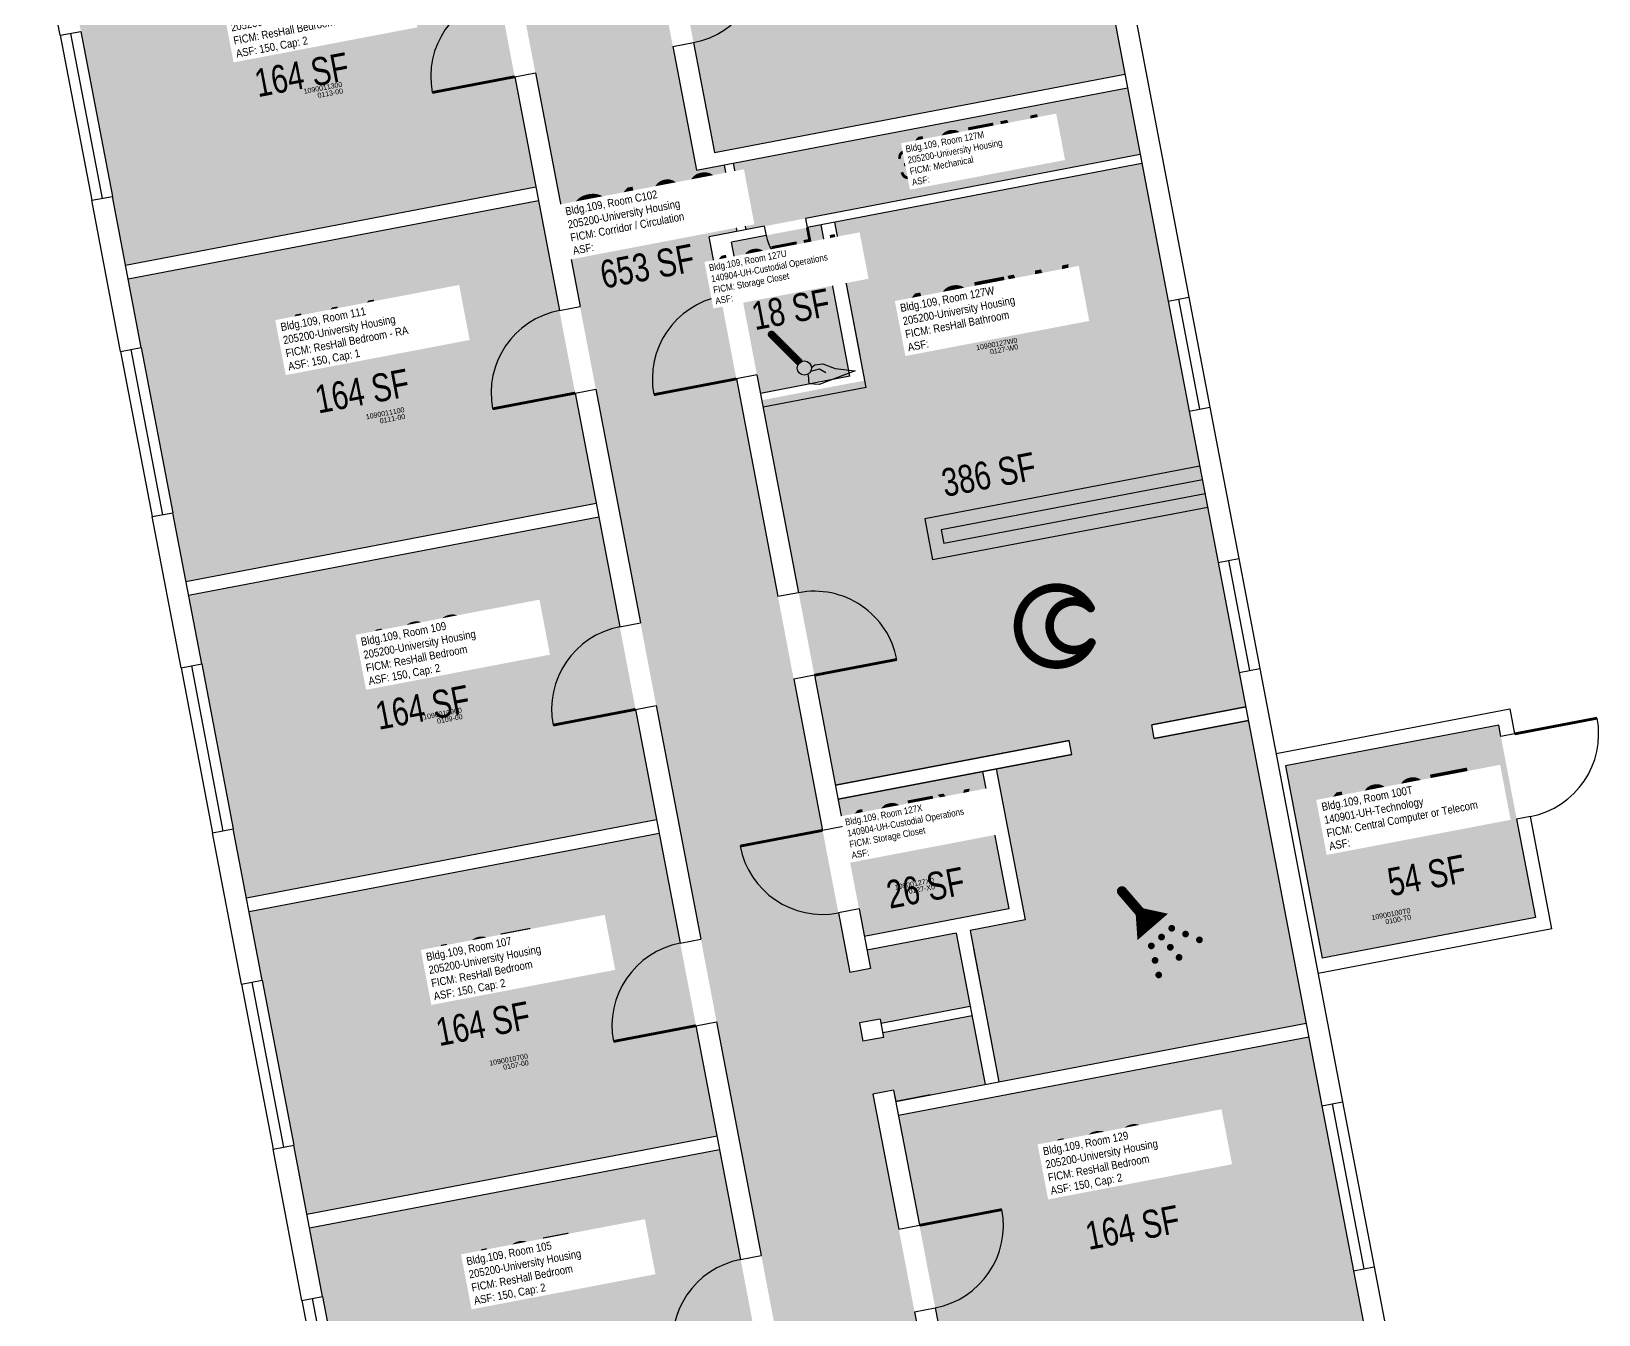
# Model space of a CAD drawing. Header units: inches. Extents: x 69230585 to 69232402, y 27670942 to 27674689.
# Drawn here: x 69230969 to 69231641, y 27673397 to 27673947 of the extents above; entities that cross this region are included whole.
import ezdxf
from ezdxf.enums import TextEntityAlignment as Align

# ---------------------------------------------------------------- set-up
doc = ezdxf.new("R2010")
doc.units = ezdxf.units.IN
doc.header["$LTSCALE"] = 0.25
doc.header["$MEASUREMENT"] = 0
doc.layers.get('0').update_dxf_attribs({"linetype": 'CONTINUOUS'})
for name, color, linetype in [('A-DOOR', 2, 'CONTINUOUS'), ('A-GLAZ', 1, 'CONTINUOUS'), ('A-IDEN-ICON', 4, 'CONTINUOUS'), ('A-IDEN-RNUM', 7, 'CONTINUOUS'), ('A-IDEN-SNUM', 4, 'CONTINUOUS'), ('A-IDEN-VNUM', 4, 'CONTINUOUS'), ('A-WALL', 5, 'CONTINUOUS'), ('AREA-TEXT', 3, 'CONTINUOUS'), ('Rooms-Category-Color', 7, 'CONTINUOUS'), ('Rooms-College-Color', 7, 'CONTINUOUS'), ('Rooms-Department-Color', 7, 'CONTINUOUS'), ('Rooms-Division-Color', 7, 'CONTINUOUS'), ('Rooms-Information', 7, 'CONTINUOUS')]:
    doc.layers.add(name, color=color, linetype=linetype)
doc.styles.add('CP_AREA', font='arial.ttf', dxfattribs={"height": 15})
doc.styles.add('CP_ROOMSNUMBER', font='arial.ttf', dxfattribs={"height": 1})
doc.styles.add('CP_ROOMVNUMBER', font='arial.ttf', dxfattribs={"width": 0.85, "height": 0.075})

# ---------------------------------------------------------------- blocks, each defined once
blk = doc.blocks.new('Cpshower')
at = {"color": 0, "linetype": 'ByBlock'}
for points, const_width in [([(-0.0319, 0.0624, 1), (-0.0281, 0.0689, 1)], 0.0075), ([(0.0302, -0.0036, 1), (0.0345, -0.0011, 1)], 0.005), ([(-0.0045, -0.0236, 1), (-0.0002, -0.0211, 1)], 0.005), ([(0.0128, -0.0136, 1), (0.0172, -0.0111, 1)], 0.005), ([(0.0488, -0.0159, 1), (0.0531, -0.0134, 1)], 0.005), ([(0.0675, -0.0282, 1), (0.0718, -0.0257, 1)], 0.005), ([(-0.0031, -0.0459, 1), (0.0012, -0.0434, 1)], 0.005), ([(0.0228, -0.0309, 1), (0.0272, -0.0284, 1)], 0.005), ([(0.0328, -0.0482, 1), (0.0372, -0.0457, 1)], 0.005), ([(-0.0018, -0.0682, 1), (0.0025, -0.0657, 1)], 0.005)]:
    blk.add_lwpolyline(points, format="xyb", close=True, dxfattribs=dict(at, const_width=const_width))
at = {"color": 0, "linetype": 'ByBlock', "const_width": 0.015}
blk.add_lwpolyline([(-0.01, 0.031), (-0.03, 0.0656)], dxfattribs=at)
at = {"color": 0, "linetype": 'ByBlock'}
blk.add_lwpolyline([(-0.015, 0.0396, 0, 0.06, 0), (0.005, 0.005, 0.06, 0.06, 0)], format="xyseb", dxfattribs=at)
blk = doc.blocks.new('Cpbath')
at = {"color": 0, "linetype": 'ByBlock', "const_width": 0.0127}
for points in [[(0.0571, 0.0168, 0.861492), (-0.0551, 0, 1)], [(0.0571, 0.0168, 0.729002), (-0.0084, -0.0042, 1)], [(-0.0551, 0, 0.726902), (0.0487, -0.0337, 1)], [(-0.0084, -0.0042, 0.609468), (0.0487, -0.0337, 1)]]:
    blk.add_lwpolyline(points, format="xyb", dxfattribs=at)
at = {"color": 0, "linetype": 'ByBlock', "const_width": 0.00637}
for points in [[(0.0544, 0.0152, 1), (0.0599, 0.0184, 1)], [(0.0459, -0.0353, 1), (0.0515, -0.0321, 1)]]:
    blk.add_lwpolyline(points, format="xyb", close=True, dxfattribs=at)
blk = doc.blocks.new('Cpcust')
at = {"color": 0, "linetype": 'ByBlock'}
for p, q in [((0.0297, -0.0341), (0.0376, -0.0302)), ((0.0376, -0.0302), (0.0533, -0.0324)), ((0.0171, -0.0639), (0.02, -0.0466)), ((0.0262, -0.0408), (0.0446, -0.0406)), ((0.0446, -0.0406), (0.0543, -0.0505)), ((0.0533, -0.0324), (0.0745, -0.0479)), ((0.0745, -0.0479), (0.1117, -0.0625)), ((0.0358, -0.0705), (0.0171, -0.0639)), ((0.1117, -0.0625), (0.0358, -0.0705))]:
    blk.add_line(p, q, dxfattribs=at)
at = {"color": 0, "linetype": 'ByBlock', "const_width": 0.0075}
blk.add_lwpolyline([(-0.0332, 0.0481, 1), (-0.0268, 0.0519, 1)], format="xyb", close=True, dxfattribs=at)
at = {"color": 0, "linetype": 'ByBlock', "const_width": 0.015}
blk.add_lwpolyline([(-0.03, 0.05), (0.01, -0.0193)], dxfattribs=at)
at = {"color": 0, "linetype": 'ByBlock'}
blk.add_circle((0.0158, -0.0313), 0.0141, dxfattribs=at)

msp = doc.modelspace()

# ---------------------------------------------------------------- hatches: boundary and pattern name
at = {"layer": 'Rooms-Category-Color', "true_color": 0xadadad}
for points in [[(69231330.03, 27673491.42), (69231338.87, 27673493.11), (69231339.8, 27673488.2), (69231378.11, 27673495.51), (69231372.48, 27673524.98), (69231334.18, 27673517.66), (69231334.55, 27673515.7), (69231325.71, 27673514.01), (69231324.21, 27673521.87), (69231333.05, 27673523.56), (69231333.43, 27673521.59), (69231371.73, 27673528.91), (69231365.72, 27673560.38), (69231327.41, 27673553.06), (69231328.92, 27673545.17), (69231320.08, 27673543.48), (69231259.85, 27673858.77), (69231271.64, 27673861.02), (69231266.2, 27673889.51), (69231254.41, 27673887.26), (69231124.75, 27674565.98), (69231065.82, 27674554.73), (69231349.9, 27673067.62), (69231349.9, 27673067.62), (69231408.83, 27673078.87)], [(69231418.84, 27674028.63), (69231413.22, 27674058.09), (69231237.36, 27674024.5), (69231262.12, 27673894.84), (69231437.98, 27673928.44), (69231432.35, 27673957.9)], [(69231439.11, 27673922.54), (69231270.12, 27673890.26), (69231275.56, 27673861.77), (69231444.55, 27673894.06)]]:
    msp.add_hatch(color=253, dxfattribs=at).paths.add_polyline_path(points)
at = {"layer": 'Rooms-Category-Color', "true_color": 0x728ef3}
for points in [[(69231160.74, 27674009.86), (69230984.96, 27673976.28), (69230990.59, 27673946.82), (69231004.1, 27673876.1), (69231009.73, 27673846.63), (69231185.51, 27673880.21)], [(69231449.46, 27673649.64), (69231489.77, 27673657.34), (69231486.96, 27673672.07), (69231477.95, 27673719.22), (69231465.57, 27673784.04), (69231456.56, 27673831.2), (69231445.3, 27673890.13), (69231313.64, 27673864.98), (69231326.59, 27673797.21), (69231282.39, 27673788.76), (69231313.91, 27673623.75), (69231414.1, 27673642.88), (69231415.22, 27673636.99), (69231382.81, 27673630.8), (69231395.19, 27673566.01), (69231371.61, 27673561.5), (69231384, 27673496.64), (69231515.66, 27673521.79), (69231490.9, 27673651.45), (69231450.59, 27673643.75)], [(69231186.63, 27673874.31), (69231010.85, 27673840.74), (69231016.48, 27673811.27), (69231029.99, 27673740.55), (69231035.62, 27673711.08), (69231211.4, 27673744.66)], [(69231307.75, 27673863.85), (69231269.44, 27673856.54), (69231281.83, 27673791.67), (69231320.14, 27673798.99)], [(69231212.53, 27673738.77), (69231036.75, 27673705.19), (69231042.38, 27673675.72), (69231055.89, 27673605), (69231061.51, 27673575.53), (69231237.3, 27673609.11)], [(69231376.92, 27673629.67), (69231315.04, 27673617.85), (69231326.29, 27673558.95), (69231388.17, 27673570.77)], [(69231238.42, 27673603.22), (69231062.64, 27673569.64), (69231068.27, 27673540.17), (69231081.78, 27673469.45), (69231087.41, 27673439.98), (69231263.19, 27673473.56)], [(69231349.37, 27673438.1), (69231365.7, 27673352.65), (69231541.56, 27673386.24), (69231535.93, 27673415.71), (69231522.42, 27673486.43), (69231516.79, 27673515.9), (69231340.93, 27673482.3)], [(69231264.32, 27673467.67), (69231088.53, 27673434.09), (69231094.16, 27673404.62), (69231107.67, 27673333.9), (69231113.3, 27673304.43), (69231289.08, 27673338.01)]]:
    msp.add_hatch(color=171, dxfattribs=at).paths.add_polyline_path(points)
at = {"layer": 'Rooms-Category-Color', "true_color": 0xe3c5e1}
msp.add_hatch(color=254, dxfattribs=at).paths.add_polyline_path([(69231506.82, 27673632.09), (69231598.16, 27673649.54), (69231613.92, 27673567.03), (69231522.58, 27673549.59), (69231506.84, 27673632.09)])
at = {"layer": 'Rooms-College-Color', "true_color": 0xadadad}
for points in [[(69231330.03, 27673491.42), (69231338.87, 27673493.11), (69231339.8, 27673488.2), (69231378.11, 27673495.51), (69231372.48, 27673524.98), (69231334.18, 27673517.66), (69231334.55, 27673515.7), (69231325.71, 27673514.01), (69231324.21, 27673521.87), (69231333.05, 27673523.56), (69231333.43, 27673521.59), (69231371.73, 27673528.91), (69231365.72, 27673560.38), (69231327.41, 27673553.06), (69231328.92, 27673545.17), (69231320.08, 27673543.48), (69231259.85, 27673858.77), (69231271.64, 27673861.02), (69231266.2, 27673889.51), (69231254.41, 27673887.26), (69231124.75, 27674565.98), (69231065.82, 27674554.73), (69231349.9, 27673067.62), (69231349.9, 27673067.62), (69231408.83, 27673078.87)], [(69231418.84, 27674028.63), (69231413.22, 27674058.09), (69231237.36, 27674024.5), (69231262.12, 27673894.84), (69231437.98, 27673928.44), (69231432.35, 27673957.9)], [(69231160.74, 27674009.86), (69230984.96, 27673976.28), (69230990.59, 27673946.82), (69231004.1, 27673876.1), (69231009.73, 27673846.63), (69231185.51, 27673880.21)], [(69231439.11, 27673922.54), (69231270.12, 27673890.26), (69231275.56, 27673861.77), (69231444.55, 27673894.06)], [(69231449.46, 27673649.64), (69231489.77, 27673657.34), (69231486.96, 27673672.07), (69231477.95, 27673719.22), (69231465.57, 27673784.04), (69231456.56, 27673831.2), (69231445.3, 27673890.13), (69231313.64, 27673864.98), (69231326.59, 27673797.21), (69231282.39, 27673788.76), (69231313.91, 27673623.75), (69231414.1, 27673642.88), (69231415.22, 27673636.99), (69231382.81, 27673630.8), (69231395.19, 27673566.01), (69231371.61, 27673561.5), (69231384, 27673496.64), (69231515.66, 27673521.79), (69231490.9, 27673651.45), (69231450.59, 27673643.75)], [(69231186.63, 27673874.31), (69231010.85, 27673840.74), (69231016.48, 27673811.27), (69231029.99, 27673740.55), (69231035.62, 27673711.08), (69231211.4, 27673744.66)], [(69231307.75, 27673863.85), (69231269.44, 27673856.54), (69231281.83, 27673791.67), (69231320.14, 27673798.99)], [(69231212.53, 27673738.77), (69231036.75, 27673705.19), (69231042.38, 27673675.72), (69231055.89, 27673605), (69231061.51, 27673575.53), (69231237.3, 27673609.11)], [(69231506.82, 27673632.09), (69231598.16, 27673649.54), (69231613.92, 27673567.03), (69231522.58, 27673549.59), (69231506.84, 27673632.09)], [(69231376.92, 27673629.67), (69231315.04, 27673617.85), (69231326.29, 27673558.95), (69231388.17, 27673570.77)], [(69231238.42, 27673603.22), (69231062.64, 27673569.64), (69231068.27, 27673540.17), (69231081.78, 27673469.45), (69231087.41, 27673439.98), (69231263.19, 27673473.56)], [(69231349.37, 27673438.1), (69231365.7, 27673352.65), (69231541.56, 27673386.24), (69231535.93, 27673415.71), (69231522.42, 27673486.43), (69231516.79, 27673515.9), (69231340.93, 27673482.3)], [(69231264.32, 27673467.67), (69231088.53, 27673434.09), (69231094.16, 27673404.62), (69231107.67, 27673333.9), (69231113.3, 27673304.43), (69231289.08, 27673338.01)]]:
    msp.add_hatch(color=253, dxfattribs=at).paths.add_polyline_path(points)
at = {"layer": 'Rooms-Department-Color', "true_color": 0xacacac}
for points in [[(69231330.03, 27673491.42), (69231338.87, 27673493.11), (69231339.8, 27673488.2), (69231378.11, 27673495.51), (69231372.48, 27673524.98), (69231334.18, 27673517.66), (69231334.55, 27673515.7), (69231325.71, 27673514.01), (69231324.21, 27673521.87), (69231333.05, 27673523.56), (69231333.43, 27673521.59), (69231371.73, 27673528.91), (69231365.72, 27673560.38), (69231327.41, 27673553.06), (69231328.92, 27673545.17), (69231320.08, 27673543.48), (69231259.85, 27673858.77), (69231271.64, 27673861.02), (69231266.2, 27673889.51), (69231254.41, 27673887.26), (69231124.75, 27674565.98), (69231065.82, 27674554.73), (69231349.9, 27673067.62), (69231349.9, 27673067.62), (69231408.83, 27673078.87)], [(69231418.84, 27674028.63), (69231413.22, 27674058.09), (69231237.36, 27674024.5), (69231262.12, 27673894.84), (69231437.98, 27673928.44), (69231432.35, 27673957.9)], [(69231439.11, 27673922.54), (69231270.12, 27673890.26), (69231275.56, 27673861.77), (69231444.55, 27673894.06)]]:
    msp.add_hatch(color=253, dxfattribs=at).paths.add_polyline_path(points)
at = {"layer": 'Rooms-Department-Color', "true_color": 0x604aed}
for points in [[(69231160.74, 27674009.86), (69230984.96, 27673976.28), (69230990.59, 27673946.82), (69231004.1, 27673876.1), (69231009.73, 27673846.63), (69231185.51, 27673880.21)], [(69231449.46, 27673649.64), (69231489.77, 27673657.34), (69231486.96, 27673672.07), (69231477.95, 27673719.22), (69231465.57, 27673784.04), (69231456.56, 27673831.2), (69231445.3, 27673890.13), (69231313.64, 27673864.98), (69231326.59, 27673797.21), (69231282.39, 27673788.76), (69231313.91, 27673623.75), (69231414.1, 27673642.88), (69231415.22, 27673636.99), (69231382.81, 27673630.8), (69231395.19, 27673566.01), (69231371.61, 27673561.5), (69231384, 27673496.64), (69231515.66, 27673521.79), (69231490.9, 27673651.45), (69231450.59, 27673643.75)], [(69231186.63, 27673874.31), (69231010.85, 27673840.74), (69231016.48, 27673811.27), (69231029.99, 27673740.55), (69231035.62, 27673711.08), (69231211.4, 27673744.66)], [(69231307.75, 27673863.85), (69231269.44, 27673856.54), (69231281.83, 27673791.67), (69231320.14, 27673798.99)], [(69231212.53, 27673738.77), (69231036.75, 27673705.19), (69231042.38, 27673675.72), (69231055.89, 27673605), (69231061.51, 27673575.53), (69231237.3, 27673609.11)], [(69231506.82, 27673632.09), (69231598.16, 27673649.54), (69231613.92, 27673567.03), (69231522.58, 27673549.59), (69231506.84, 27673632.09)], [(69231376.92, 27673629.67), (69231315.04, 27673617.85), (69231326.29, 27673558.95), (69231388.17, 27673570.77)], [(69231238.42, 27673603.22), (69231062.64, 27673569.64), (69231068.27, 27673540.17), (69231081.78, 27673469.45), (69231087.41, 27673439.98), (69231263.19, 27673473.56)], [(69231349.37, 27673438.1), (69231365.7, 27673352.65), (69231541.56, 27673386.24), (69231535.93, 27673415.71), (69231522.42, 27673486.43), (69231516.79, 27673515.9), (69231340.93, 27673482.3)], [(69231264.32, 27673467.67), (69231088.53, 27673434.09), (69231094.16, 27673404.62), (69231107.67, 27673333.9), (69231113.3, 27673304.43), (69231289.08, 27673338.01)]]:
    msp.add_hatch(color=173, dxfattribs=at).paths.add_polyline_path(points)
at = {"layer": 'Rooms-Division-Color', "true_color": 0xadadad}
for points in [[(69231330.03, 27673491.42), (69231338.87, 27673493.11), (69231339.8, 27673488.2), (69231378.11, 27673495.51), (69231372.48, 27673524.98), (69231334.18, 27673517.66), (69231334.55, 27673515.7), (69231325.71, 27673514.01), (69231324.21, 27673521.87), (69231333.05, 27673523.56), (69231333.43, 27673521.59), (69231371.73, 27673528.91), (69231365.72, 27673560.38), (69231327.41, 27673553.06), (69231328.92, 27673545.17), (69231320.08, 27673543.48), (69231259.85, 27673858.77), (69231271.64, 27673861.02), (69231266.2, 27673889.51), (69231254.41, 27673887.26), (69231124.75, 27674565.98), (69231065.82, 27674554.73), (69231349.9, 27673067.62), (69231349.9, 27673067.62), (69231408.83, 27673078.87)], [(69231418.84, 27674028.63), (69231413.22, 27674058.09), (69231237.36, 27674024.5), (69231262.12, 27673894.84), (69231437.98, 27673928.44), (69231432.35, 27673957.9)], [(69231439.11, 27673922.54), (69231270.12, 27673890.26), (69231275.56, 27673861.77), (69231444.55, 27673894.06)]]:
    msp.add_hatch(color=253, dxfattribs=at).paths.add_polyline_path(points)
at = {"layer": 'Rooms-Division-Color', "true_color": 0x604aed}
for points in [[(69231160.74, 27674009.86), (69230984.96, 27673976.28), (69230990.59, 27673946.82), (69231004.1, 27673876.1), (69231009.73, 27673846.63), (69231185.51, 27673880.21)], [(69231449.46, 27673649.64), (69231489.77, 27673657.34), (69231486.96, 27673672.07), (69231477.95, 27673719.22), (69231465.57, 27673784.04), (69231456.56, 27673831.2), (69231445.3, 27673890.13), (69231313.64, 27673864.98), (69231326.59, 27673797.21), (69231282.39, 27673788.76), (69231313.91, 27673623.75), (69231414.1, 27673642.88), (69231415.22, 27673636.99), (69231382.81, 27673630.8), (69231395.19, 27673566.01), (69231371.61, 27673561.5), (69231384, 27673496.64), (69231515.66, 27673521.79), (69231490.9, 27673651.45), (69231450.59, 27673643.75)], [(69231186.63, 27673874.31), (69231010.85, 27673840.74), (69231016.48, 27673811.27), (69231029.99, 27673740.55), (69231035.62, 27673711.08), (69231211.4, 27673744.66)], [(69231307.75, 27673863.85), (69231269.44, 27673856.54), (69231281.83, 27673791.67), (69231320.14, 27673798.99)], [(69231212.53, 27673738.77), (69231036.75, 27673705.19), (69231042.38, 27673675.72), (69231055.89, 27673605), (69231061.51, 27673575.53), (69231237.3, 27673609.11)], [(69231506.82, 27673632.09), (69231598.16, 27673649.54), (69231613.92, 27673567.03), (69231522.58, 27673549.59), (69231506.84, 27673632.09)], [(69231376.92, 27673629.67), (69231315.04, 27673617.85), (69231326.29, 27673558.95), (69231388.17, 27673570.77)], [(69231238.42, 27673603.22), (69231062.64, 27673569.64), (69231068.27, 27673540.17), (69231081.78, 27673469.45), (69231087.41, 27673439.98), (69231263.19, 27673473.56)], [(69231349.37, 27673438.1), (69231365.7, 27673352.65), (69231541.56, 27673386.24), (69231535.93, 27673415.71), (69231522.42, 27673486.43), (69231516.79, 27673515.9), (69231340.93, 27673482.3)], [(69231264.32, 27673467.67), (69231088.53, 27673434.09), (69231094.16, 27673404.62), (69231107.67, 27673333.9), (69231113.3, 27673304.43), (69231289.08, 27673338.01)]]:
    msp.add_hatch(color=173, dxfattribs=at).paths.add_polyline_path(points)

# ---------------------------------------------------------------- linework, layer by layer
at = {"layer": 'A-DOOR', "const_width": 1.2}
for points in [[(69231176.5, 27673927.36), (69231141.14, 27673920.6)], [(69231301.89, 27673862.73), (69231305.27, 27673845.05)], [(69231271.48, 27673797.88), (69231236.12, 27673791.12)], [(69231202.4, 27673791.81), (69231167.04, 27673785.05)], [(69231304.9, 27673670.89), (69231340.26, 27673677.65)], [(69231228.29, 27673656.26), (69231192.93, 27673649.5)], [(69231604.99, 27673645.75), (69231640.35, 27673652.5)], [(69231308.44, 27673604.41), (69231273.08, 27673597.66)], [(69231254.18, 27673520.71), (69231218.82, 27673513.95)], [(69231349.94, 27673435.16), (69231385.3, 27673441.91)]]:
    msp.add_lwpolyline(points, dxfattribs=at)
at = {"layer": 'A-DOOR'}
for centre, radius, start, end in [((69231246.36, 27673977.35), 36, 280.8148, 10.8148), ((69231176.5, 27673927.36), 36, 100.8148, 190.8148), ((69231301.89, 27673862.73), 18, 190.8148, 280.8148), ((69231271.48, 27673797.88), 36, 100.8148, 190.8148), ((69231202.4, 27673791.81), 36, 100.8148, 190.8148), ((69231304.9, 27673670.89), 36, 10.8148, 100.8148), ((69231228.29, 27673656.26), 36, 100.8148, 190.8148), ((69231604.99, 27673645.75), 36, 280.8148, 10.8148), ((69231308.44, 27673604.41), 36, 190.8148, 280.8148), ((69231254.18, 27673520.71), 36, 100.8148, 190.8148), ((69231349.94, 27673435.16), 36, 280.8148, 10.8148), ((69231280.08, 27673385.16), 36, 100.8148, 190.8148)]:
    msp.add_arc(centre, radius, start, end, dxfattribs=at)
at = {"layer": 'A-GLAZ'}
for p, q in [((69230981.75, 27673945.13), (69230995.26, 27673874.41)), ((69230986.17, 27673945.96), (69230999.68, 27673875.24)), ((69230990.59, 27673946.82), (69231004.1, 27673876.1)), ((69231456.56, 27673831.2), (69231465.57, 27673784.04)), ((69231460.98, 27673832.04), (69231469.99, 27673784.89)), ((69231465.4, 27673832.89), (69231474.41, 27673785.73)), ((69231007.64, 27673809.58), (69231021.15, 27673738.86)), ((69231012.06, 27673810.41), (69231025.57, 27673739.69)), ((69231016.48, 27673811.27), (69231029.99, 27673740.55)), ((69231482.37, 27673720.07), (69231491.38, 27673672.91)), ((69231486.79, 27673720.91), (69231495.8, 27673673.76)), ((69231477.95, 27673719.22), (69231486.96, 27673672.07)), ((69231033.54, 27673674.03), (69231047.05, 27673603.31)), ((69231037.96, 27673674.86), (69231051.47, 27673604.14)), ((69231042.38, 27673675.72), (69231055.89, 27673605)), ((69231059.43, 27673538.48), (69231072.94, 27673467.76)), ((69231063.85, 27673539.31), (69231077.36, 27673468.59)), ((69231068.27, 27673540.17), (69231081.78, 27673469.45)), ((69231522.42, 27673486.43), (69231535.93, 27673415.71)), ((69231526.84, 27673487.26), (69231540.35, 27673416.54)), ((69231531.26, 27673488.12), (69231544.77, 27673417.4)), ((69231094.16, 27673404.62), (69231107.67, 27673333.9)), ((69231085.32, 27673402.93), (69231098.83, 27673332.21)), ((69231089.75, 27673403.76), (69231103.26, 27673333.04))]:
    msp.add_line(p, q, dxfattribs=at)
at = {"layer": 'A-WALL'}
for p, q in [((69230981.75, 27673945.13), (69230969.36, 27674009.96)), ((69231432.35, 27673957.9), (69231456.56, 27673831.2)), ((69231441.19, 27673959.59), (69231465.4, 27673832.89)), ((69230981.75, 27673945.13), (69230990.59, 27673946.82)), ((69231244.28, 27673940.3), (69231253.12, 27673941.99)), ((69231253.12, 27673941.99), (69231262.12, 27673894.84)), ((69231244.28, 27673940.3), (69231254.41, 27673887.26)), ((69231176.5, 27673927.36), (69231185.34, 27673929.04)), ((69231185.34, 27673929.04), (69231204.48, 27673828.86)), ((69231262.12, 27673894.84), (69231437.98, 27673928.44)), ((69231176.5, 27673927.36), (69231195.64, 27673827.17)), ((69231254.41, 27673887.26), (69231439.11, 27673922.54)), ((69231266.2, 27673889.51), (69231271.64, 27673861.02)), ((69231270.12, 27673890.26), (69231275.56, 27673861.77)), ((69231444.55, 27673894.06), (69231301.14, 27673866.66)), ((69231445.3, 27673890.13), (69231301.89, 27673862.73)), ((69230995.26, 27673874.41), (69231004.1, 27673876.1)), ((69231007.64, 27673809.58), (69230995.26, 27673874.41)), ((69231016.48, 27673811.27), (69231004.1, 27673876.1)), ((69231009.73, 27673846.63), (69231185.51, 27673880.21)), ((69231010.85, 27673840.74), (69231186.63, 27673874.31)), ((69231283.46, 27673863.28), (69231259.85, 27673858.77)), ((69231283.46, 27673863.28), (69231284.21, 27673859.36)), ((69231301.14, 27673866.66), (69231301.89, 27673862.73)), ((69231320.14, 27673798.99), (69231307.75, 27673863.85)), ((69231327.16, 27673794.22), (69231313.64, 27673864.98)), ((69231264.73, 27673833.24), (69231259.85, 27673858.77)), ((69231284.21, 27673859.36), (69231269.44, 27673856.54)), ((69231273.57, 27673834.93), (69231269.44, 27673856.54)), ((69231324.52, 27673808.01), (69231316.84, 27673848.22)), ((69231273.57, 27673834.93), (69231264.73, 27673833.24)), ((69231195.64, 27673827.17), (69231204.48, 27673828.86)), ((69231456.56, 27673831.2), (69231465.4, 27673832.89)), ((69231007.64, 27673809.58), (69231016.48, 27673811.27)), ((69231280.32, 27673799.57), (69231271.48, 27673797.88)), ((69231280.32, 27673799.57), (69231271.48, 27673797.88)), ((69231271.48, 27673797.88), (69231289.31, 27673704.56)), ((69231280.32, 27673799.57), (69231298.15, 27673706.25)), ((69231320.14, 27673798.99), (69231281.83, 27673791.67)), ((69231327.16, 27673794.22), (69231282.96, 27673785.78)), ((69231202.4, 27673791.81), (69231211.24, 27673793.5)), ((69231202.4, 27673791.81), (69231221.53, 27673691.62)), ((69231211.24, 27673793.5), (69231230.37, 27673693.31)), ((69231465.57, 27673784.04), (69231474.41, 27673785.73)), ((69231465.57, 27673784.04), (69231477.95, 27673719.22)), ((69231474.41, 27673785.73), (69231486.79, 27673720.91)), ((69231470.07, 27673760.47), (69231352.2, 27673737.96)), ((69231471.19, 27673754.58), (69231359.22, 27673733.19)), ((69231472.32, 27673748.69), (69231360.35, 27673727.3)), ((69231021.15, 27673738.86), (69231029.99, 27673740.55)), ((69231042.38, 27673675.72), (69231029.99, 27673740.55)), ((69231035.62, 27673711.08), (69231211.4, 27673744.66)), ((69231473.45, 27673742.79), (69231355.58, 27673720.28)), ((69231033.54, 27673674.03), (69231021.15, 27673738.86)), ((69231036.75, 27673705.19), (69231212.53, 27673738.77)), ((69231352.2, 27673737.96), (69231355.58, 27673720.28)), ((69231359.22, 27673733.19), (69231360.35, 27673727.3)), ((69231477.95, 27673719.22), (69231486.79, 27673720.91)), ((69231298.15, 27673706.25), (69231289.31, 27673704.56)), ((69231221.53, 27673691.62), (69231230.37, 27673693.31)), ((69231033.54, 27673674.03), (69231042.38, 27673675.72)), ((69231486.96, 27673672.07), (69231495.8, 27673673.76)), ((69231495.8, 27673673.76), (69231531.26, 27673488.12)), ((69231304.9, 27673670.89), (69231296.06, 27673669.2)), ((69231296.06, 27673669.2), (69231308.44, 27673604.41)), ((69231304.9, 27673670.89), (69231317.28, 27673606.1)), ((69231486.96, 27673672.07), (69231522.42, 27673486.43)), ((69231228.29, 27673656.26), (69231237.13, 27673657.95)), ((69231228.29, 27673656.26), (69231247.43, 27673556.07)), ((69231237.13, 27673657.95), (69231256.27, 27673557.76)), ((69231489.77, 27673657.34), (69231449.46, 27673649.64)), ((69231449.46, 27673649.64), (69231489.77, 27673657.34)), ((69231502.74, 27673637.42), (69231602.93, 27673656.55)), ((69231602.93, 27673656.55), (69231604.99, 27673645.75)), ((69231450.59, 27673643.75), (69231449.46, 27673649.64)), ((69231490.9, 27673651.45), (69231450.59, 27673643.75)), ((69231450.59, 27673643.75), (69231490.9, 27673651.45)), ((69231598.16, 27673649.54), (69231506.82, 27673632.09)), ((69231599.1, 27673644.62), (69231598.16, 27673649.54)), ((69231313.91, 27673623.75), (69231414.1, 27673642.88)), ((69231414.1, 27673642.88), (69231313.91, 27673623.75)), ((69231415.22, 27673636.99), (69231414.1, 27673642.88)), ((69231604.99, 27673645.75), (69231599.1, 27673644.62)), ((69231315.04, 27673617.85), (69231415.22, 27673636.99)), ((69231415.22, 27673636.99), (69231315.04, 27673617.85)), ((69231376.92, 27673629.67), (69231388.17, 27673570.77)), ((69231382.81, 27673630.8), (69231395.19, 27673566.01)), ((69231506.82, 27673632.09), (69231522.58, 27673549.59)), ((69231061.51, 27673575.53), (69231237.3, 27673609.11)), ((69231317.28, 27673606.1), (69231308.44, 27673604.41)), ((69231611.75, 27673610.39), (69231605.85, 27673609.26)), ((69231605.85, 27673609.26), (69231613.92, 27673567.03)), ((69231620.94, 27673562.26), (69231611.75, 27673610.39)), ((69231047.05, 27673603.31), (69231055.89, 27673605)), ((69231059.43, 27673538.48), (69231047.05, 27673603.31)), ((69231068.27, 27673540.17), (69231055.89, 27673605)), ((69231062.64, 27673569.64), (69231238.42, 27673603.22)), ((69231324.04, 27673570.74), (69231315.2, 27673569.05)), ((69231315.2, 27673569.05), (69231320.08, 27673543.48)), ((69231324.04, 27673570.74), (69231328.92, 27673545.17)), ((69231388.17, 27673570.77), (69231326.29, 27673558.95)), ((69231395.19, 27673566.01), (69231371.61, 27673561.5)), ((69231613.92, 27673567.03), (69231522.58, 27673549.59)), ((69231365.72, 27673560.38), (69231327.41, 27673553.06)), ((69231365.72, 27673560.38), (69231378.11, 27673495.51)), ((69231371.61, 27673561.5), (69231384, 27673496.64)), ((69231620.94, 27673562.26), (69231520.75, 27673543.12)), ((69231247.43, 27673556.07), (69231256.27, 27673557.76)), ((69231373.12, 27673553.61), (69231380.8, 27673513.4)), ((69231328.92, 27673545.17), (69231320.08, 27673543.48)), ((69231059.43, 27673538.48), (69231068.27, 27673540.17)), ((69231371.73, 27673528.91), (69231333.43, 27673521.59)), ((69231372.48, 27673524.98), (69231334.18, 27673517.66)), ((69231254.18, 27673520.71), (69231263.02, 27673522.4)), ((69231254.18, 27673520.71), (69231273.32, 27673420.52)), ((69231263.02, 27673522.4), (69231282.16, 27673422.21)), ((69231333.05, 27673523.56), (69231324.21, 27673521.87)), ((69231324.21, 27673521.87), (69231325.71, 27673514.01)), ((69231333.05, 27673523.56), (69231334.55, 27673515.7)), ((69231339.8, 27673488.2), (69231515.66, 27673521.79)), ((69231334.55, 27673515.7), (69231325.71, 27673514.01)), ((69231340.93, 27673482.3), (69231516.79, 27673515.9)), ((69231338.87, 27673493.11), (69231330.03, 27673491.42)), ((69231330.03, 27673491.42), (69231341.1, 27673433.47)), ((69231338.87, 27673493.11), (69231339.8, 27673488.2)), ((69231338.87, 27673493.11), (69231349.94, 27673435.16)), ((69231354.57, 27673491.02), (69231339.8, 27673488.2)), ((69231522.42, 27673486.43), (69231531.26, 27673488.12)), ((69231087.41, 27673439.98), (69231263.19, 27673473.56)), ((69231072.94, 27673467.76), (69231081.78, 27673469.45)), ((69231085.32, 27673402.93), (69231072.94, 27673467.76)), ((69231094.16, 27673404.62), (69231081.78, 27673469.45)), ((69231088.53, 27673434.09), (69231264.32, 27673467.67)), ((69231341.1, 27673433.47), (69231349.94, 27673435.16)), ((69231273.32, 27673420.52), (69231282.16, 27673422.21)), ((69231535.93, 27673415.71), (69231544.77, 27673417.4)), ((69231535.93, 27673415.71), (69231548.31, 27673350.88)), ((69231544.77, 27673417.4), (69231557.15, 27673352.57)), ((69231085.32, 27673402.93), (69231094.16, 27673404.62)), ((69231347.85, 27673398.11), (69231356.69, 27673399.8)), ((69231347.85, 27673398.11), (69231382.53, 27673216.59)), ((69231356.69, 27673399.8), (69231391.37, 27673218.28))]:
    msp.add_line(p, q, dxfattribs=at)

# ---------------------------------------------------------------- block references
at = {"layer": 'A-IDEN-ICON'}
for name, p, xscale, yscale, zscale, rotation in [('Cpcust', (69231295.6, 27673808.17), 215.9999999982825, 215.9999999982825, 215.9999999982825, 15), ('Cpbath', (69231408.03, 27673691.82), 288, 288, 12, 10.81479595477638), ('Cpshower', (69231448.76, 27673561.36), 288, 288, 12, 10.81479595477638)]:
    msp.add_blockref(name, p, dxfattribs=dict(at, xscale=xscale, yscale=yscale, zscale=zscale, rotation=rotation))

# ---------------------------------------------------------------- texts
at = {"layer": 'A-IDEN-RNUM', "style": 'CP_ROOMSNUMBER'}
for s, p in [('0113-00', (69231097.45, 27673920.34)), ('0127-M0', (69231374.64, 27673896.26)), ('C102-00', (69231232.99, 27673869.2)), ('0127-U0', (69231288.97, 27673837.71)), ('0127-W0', (69231386.18, 27673810.57)), ('0111-00', (69231124.1, 27673780.86)), ('0109-00', (69231148.68, 27673652.19)), ('0127-X0', (69231350.9, 27673579.28)), ('0100-T0', (69231555.11, 27673566.27)), ('0107-00', (69231177.01, 27673503.89)), ('0129-00', (69231429.09, 27673456.44)), ('0105-00', (69231182.01, 27673409.32))]:
    msp.add_text(s, height=2.16, rotation=10.8148, dxfattribs=at).set_placement(p, align=Align.MIDDLE)
at = {"layer": 'A-IDEN-SNUM', "style": 'CP_ROOMSNUMBER'}
for s, p in [('1090011300', (69231094.32, 27673922.64)), ('10900127M0', (69231371.51, 27673898.56)), ('1090C10200', (69231229.86, 27673871.49)), ('10900127U0', (69231285.84, 27673840)), ('10900127W0', (69231383.05, 27673812.86)), ('1090011100', (69231120.97, 27673783.16)), ('1090010900', (69231145.55, 27673654.48)), ('10900127X0', (69231347.77, 27673581.57)), ('10900100T0', (69231551.98, 27673568.57)), ('1090010700', (69231173.88, 27673506.18)), ('1090012900', (69231425.96, 27673458.73)), ('1090010500', (69231178.88, 27673411.61))]:
    msp.add_text(s, height=2.16, rotation=10.8148, dxfattribs=at).set_placement(p, align=Align.MIDDLE)
at = {"layer": 'A-IDEN-VNUM', "style": 'CP_ROOMVNUMBER', "width": 0.85}
for s, height, p in [('113', 24, (69231078.72, 27673950.58)), ('127M', 20.25, (69231374.64, 27673896.26)), ('C102', 24, (69231232.99, 27673869.2)), ('127U', 20.25, (69231289.13, 27673844.95)), ('127W', 24, (69231379.58, 27673828.46)), ('111', 24, (69231101.04, 27673816.79)), ('109', 24, (69231135.49, 27673681.73)), ('100T', 24, (69231555.52, 27673613.57)), ('127X', 20.25, (69231346.8, 27673607.44)), ('107', 24, (69231163.46, 27673546.67)), ('129', 24, (69231427.77, 27673463.35)), ('105', 24, (69231180.69, 27673416.23))]:
    msp.add_text(s, height=height, rotation=10.8148, dxfattribs=at).set_placement(p, align=Align.MIDDLE)
at = {"layer": 'AREA-TEXT', "style": 'CP_AREA', "width": 0.75}
for s, p in [('164 SF', (69231085.23, 27673928.25)), ('35 SF', (69231357.34, 27673892.16)), ('653 SF', (69231233.31, 27673846.19)), ('18 SF', (69231294.79, 27673827.76)), ('164 SF', (69231111.13, 27673792.7)), ('386 SF', (69231379.61, 27673756.94)), ('164 SF', (69231137.02, 27673657.15)), ('54 SF', (69231567.29, 27673585.14)), ('26 SF', (69231352.56, 27673579.83)), ('164 SF', (69231162.91, 27673521.6)), ('164 SF', (69231441.24, 27673434.27))]:
    msp.add_text(s, height=12, rotation=10.8148, dxfattribs=at).set_placement(p, align=Align.MIDDLE_CENTER)

# ---------------------------------------------------------------- next in the draw order: texts
at = {"layer": 'Rooms-Information', "attachment_point": 7, "rotation": 10.8148, "style": 'CP_ROOMVNUMBER', "bg_fill": 3, "box_fill_scale": 1.5, "bg_fill_color": 256, "bg_fill_true_color": 13158600, "bg_fill_transparency": 0}
for s, insert, char_height, width in [('Bldg.109, Room 113^M^J205200-University Housing^M^JFICM: ResHall Bedroom^M^JASF: 150, Cap: 2', (69231057.59, 27673934.49), 3.4286, 76.8), ('Bldg.109, Room 127M^M^J205200-University Housing^M^JFICM: Mechanical^M^JASF: ', (69231347.01, 27673880.63), 2.8929, 64.8), ('Bldg.109, Room 127U^M^J140904-UH-Custodial Operations^M^JFICM: Storage Closet^M^JASF: ', (69231262.77, 27673829.74), 2.8929, 64.8), ('Bldg.109, Room 127W^M^J205200-University Housing^M^JFICM: ResHall Bathroom^M^JASF: ', (69231345.28, 27673809.64), 3.4286, 76.8), ('Bldg.109, Room 111^M^J205200-University Housing^M^JFICM: ResHall Bedroom - RA^M^JASF: 150, Cap: 1', (69231079.95, 27673800.5), 3.4286, 76.8), ('Bldg.109, Room 109^M^J205200-University Housing^M^JFICM: ResHall Bedroom^M^JASF: 150, Cap: 2', (69231114.36, 27673665.63), 3.4286, 76.8), ('Bldg.109, Room 100T^M^J140901-UH-Technology^M^JFICM: Central Computer or Telecom^M^JASF: ', (69231525.84, 27673595.84), 3.4286, 76.8), ('Bldg.109, Room 127X^M^J140904-UH-Custodial Operations^M^JFICM: Storage Closet^M^JASF: ', (69231321.13, 27673592.19), 2.8929, 64.8), ('Bldg.109, Room 107^M^J205200-University Housing^M^JFICM: ResHall Bedroom^M^JASF: 150, Cap: 2', (69231142.33, 27673530.58), 3.4286, 76.8), ('Bldg.109, Room 129^M^J205200-University Housing^M^JFICM: ResHall Bedroom^M^JASF: 150, Cap: 2', (69231406.64, 27673447.26), 3.4286, 76.8), ('Bldg.109, Room 105^M^J205200-University Housing^M^JFICM: ResHall Bedroom^M^JASF: 150, Cap: 2', (69231159.56, 27673400.14), 3.4286, 76.8)]:
    msp.add_mtext(s, dxfattribs=dict(at, insert=insert, char_height=char_height, width=width))

# ---------------------------------------------------------------- next in the draw order: texts
at = {"layer": 'Rooms-Information', "insert": (69231201.78, 27673851.02), "char_height": 3.4286, "width": 76.8, "attachment_point": 7, "rotation": 10.8148, "style": 'CP_ROOMVNUMBER', "bg_fill": 3, "box_fill_scale": 1.5, "bg_fill_color": 256, "bg_fill_true_color": 13158600, "bg_fill_transparency": 0}
msp.add_mtext('Bldg.109, Room C102^M^J205200-University Housing^M^JFICM: Corridor / Circulation^M^JASF: ', dxfattribs=at)

doc.saveas('drawing.dxf')
